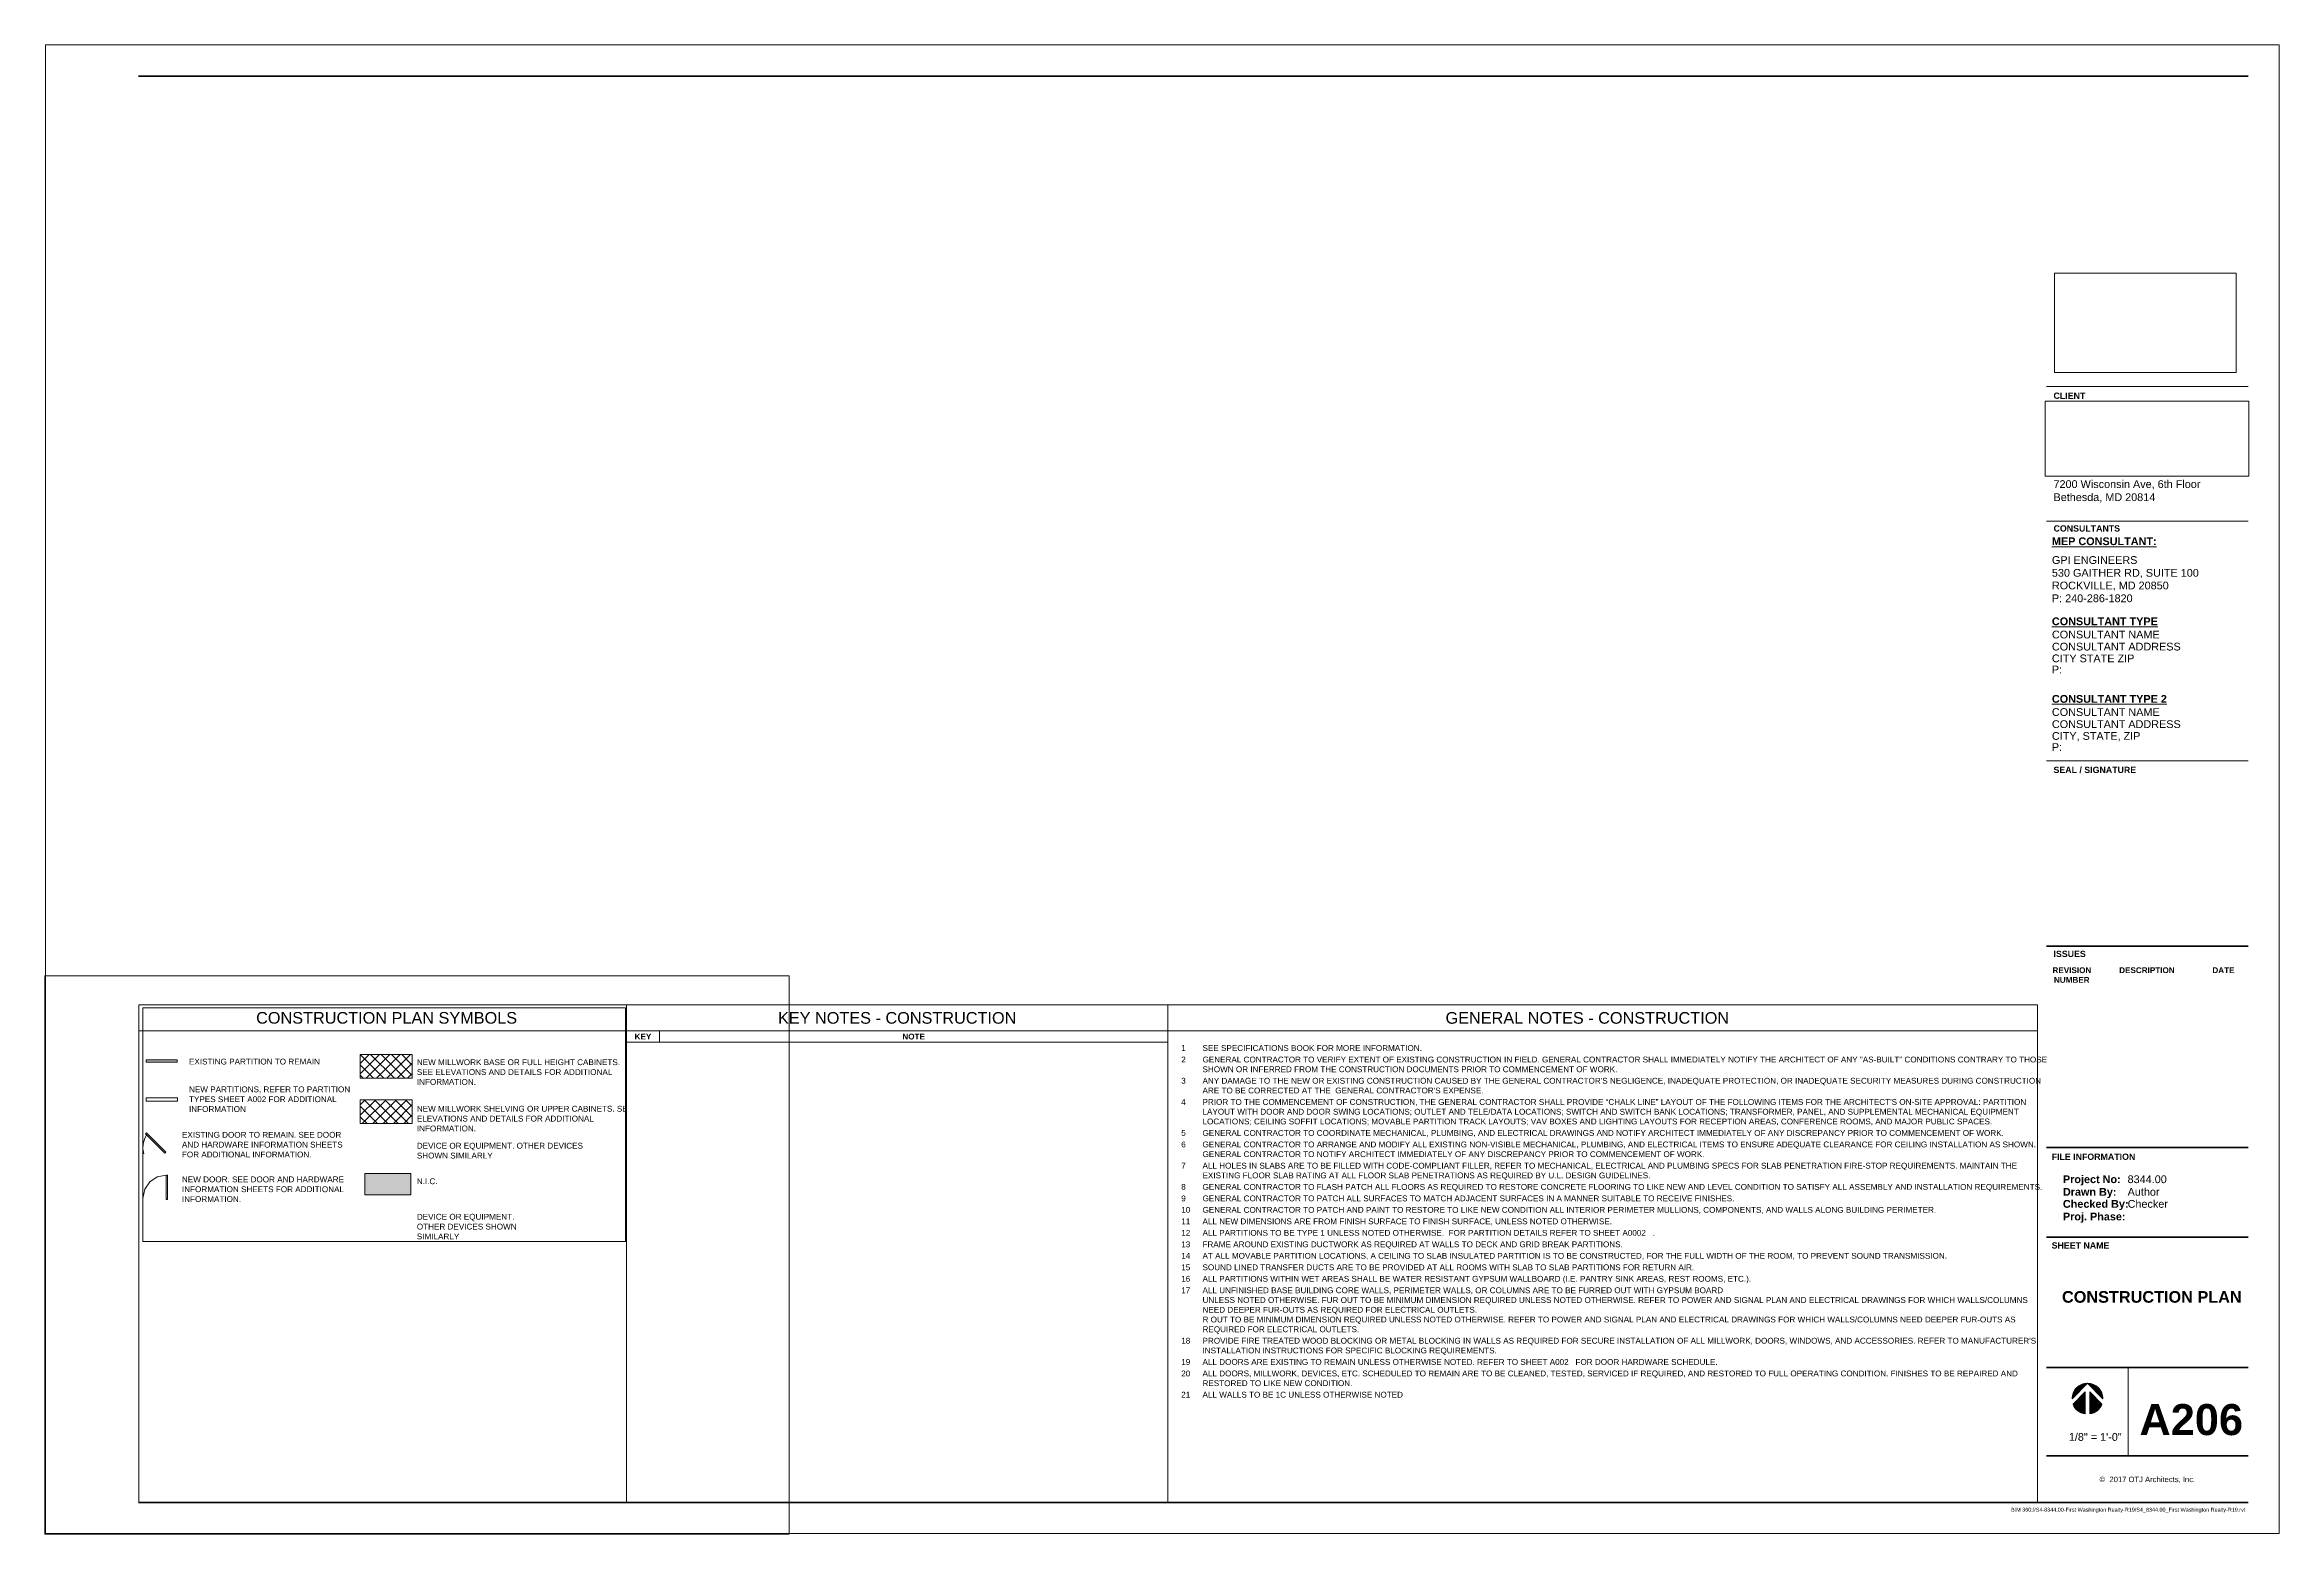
# Paper-space layout 'Layout1' of a CAD drawing. Header units: inches. Extents: x 0 to 36, y 0 to 24.
# The model-space entities are those that its viewports show. They can reach past a viewport. Long polylines and large blocks are cut down to what shows.
import ezdxf

# ---------------------------------------------------------------- set-up
doc = ezdxf.new("R2010")
doc.units = ezdxf.units.IN
doc.header["$MEASUREMENT"] = 0
for name, color, linetype, lineweight in [('A-ANNO-NOTE', 131, 'Continuous', 9), ('A-DETL', 90, 'Continuous', 9), ('A-DETL-GENF', 92, 'Continuous', 9), ('A-DETL-THIN', 151, 'Continuous', 9), ('A-WALL', 113, 'Continuous', 13), ('G-ANNO-SCHD', 231, 'Continuous', 9), ('G-ANNO-TEXT', 231, 'Continuous', 9), ('G-ANNO-TTLB', 6, 'Continuous', 9), ('G-ANNO-TTLB-THIN', 151, 'Continuous', 9), ('G-ANNO-TTLB-WIDE', 214, 'Continuous', 50)]:
    doc.layers.add(name, color=color, linetype=linetype, lineweight=lineweight)
doc.layers.add('G-ANNO-NPLT', color=191, linetype='Continuous', plot=False)
doc.styles.add('Arial_B', font='arialbd.ttf', dxfattribs={"height": 0.09374999999999999})
doc.styles.add('Swis721 Lt BT', font='swissl.ttf', dxfattribs={"height": 8.999999999999991})
doc.styles.add('Swis721 Lt BT_1', font='swissl.ttf', dxfattribs={"height": 18})
doc.styles.add('Swis721 Lt BT_2', font='swissl.ttf', dxfattribs={"height": 0.08808360477741585})
doc.styles.add('Swis721 Lt BT_3', font='swissl.ttf', dxfattribs={"height": 0.125})
doc.styles.add('Swis721 Lt BT_4', font='swissl.ttf', dxfattribs={"height": 0.06249999999999999})
doc.styles.add('Swis721 Lt BT_5', font='swissl.ttf', dxfattribs={"height": 0.1875})
doc.styles.add('Swis721 Lt BT_6', font='swissl.ttf', dxfattribs={"height": 0.09374999999999999})
doc.styles.add('Swis721 Lt BT_B_2', font='', dxfattribs={"height": 0.1015625})
doc.styles.add('Swis721 Lt BT_B_3', font='', dxfattribs={"height": 0.125})
doc.styles.add('Swis721 Lt BT_B_4', font='', dxfattribs={"height": 0.5})
doc.styles.add('Swis721 Lt BT_B_5', font='', dxfattribs={"height": 0.1875})
doc.styles.add('Swis721 Lt BT_B_6', font='', dxfattribs={"height": 0.09374999999999999})
doc.styles.get('Swis721 Lt BT_B_2').set_extended_font_data('Swis721 Lt BT', bold=True)
doc.styles.get('Swis721 Lt BT_B_3').set_extended_font_data('Swis721 Lt BT', bold=True)
doc.styles.get('Swis721 Lt BT_B_4').set_extended_font_data('Swis721 Lt BT', bold=True)
doc.styles.get('Swis721 Lt BT_B_5').set_extended_font_data('Swis721 Lt BT', bold=True)
doc.styles.get('Swis721 Lt BT_B_6').set_extended_font_data('Swis721 Lt BT', bold=True)
picture_1 = doc.add_image_def('image1.png', size_in_pixel=(370, 136))
picture_2 = doc.add_image_def('image2.jpg', size_in_pixel=(2551, 1396))
pattern_1 = [(45, (4046.381903798099, 0), (-8.01222693762477, 8.01222693762477), []), (135, (4046.381903798099, 0), (-8.01222693762477, -8.012226937624769), [])]

# ---------------------------------------------------------------- blocks, each defined once
blk = doc.blocks.new('Titleblock - 24 x 36 - DC _ VA-4803950-CONSTRUCTION PLAN')
at = {"layer": 'G-ANNO-TTLB'}
h = blk.add_hatch(color=256, dxfattribs=at)
edge = h.paths.add_edge_path(flags=0)
edge.add_line((32.92074858127588, 2.434486874037747), (32.67215606551677, 2.185894358278573))
edge.add_arc((32.92074858127592, 2.185894358278609), 0.2485925157591425, 90.0000000000087, 180.0000000000087, ccw=False)
h = blk.add_hatch(color=256, dxfattribs=at)
edge = h.paths.add_edge_path(flags=0)
edge.add_line((32.68806226132956, 2.098399699005779), (32.88419085837015, 2.294528296046426))
edge.add_line((32.88419085837015, 2.294528296046426), (32.88419085837021, 1.940004602925887))
edge.add_arc((32.92074858127596, 2.185894358278577), 0.2485925157591404, 200.6072536353054, 261.5434806647313, ccw=False)
h = blk.add_hatch(color=256, dxfattribs=at)
edge = h.paths.add_edge_path(flags=0)
edge.add_line((33.16934109703506, 2.185894358278599), (32.92074858127587, 2.434486874037752))
edge.add_arc((32.92074858127592, 2.185894358278608), 0.2485925157591441, -1.9895196601282805e-12, 90.00000000001052, ccw=False)
h = blk.add_hatch(color=256, dxfattribs=at)
edge = h.paths.add_edge_path(flags=0)
edge.add_line((32.95730630418166, 2.294528296046491), (33.15343490122234, 2.098399699005865))
edge.add_arc((32.92074858127588, 2.185894358278636), 0.2485925157591987, 278.45651933527483, 339.39274636470515, ccw=False)
edge.add_line((32.95730630418166, 1.940004602925898), (32.95730630418166, 2.294528296046491))
at = {"layer": 'A-ANNO-NOTE'}
for p, q in [((32.67215606551679, 2.185894358278576), (32.92074858127589, 2.434486874037742)), ((32.92074858127588, 2.434486874037742), (32.67215606551679, 2.185894358278582)), ((32.67215606551677, 2.185894358278573), (32.92074858127588, 2.434486874037747)), ((32.68806226132957, 2.098399699005783), (32.88419085837015, 2.294528296046427)), ((32.88419085837015, 2.294528296046427), (32.68806226132957, 2.098399699005783)), ((32.88419085837015, 2.294528296046426), (32.68806226132956, 2.098399699005779)), ((32.88419085837015, 1.940004602925903), (32.88419085837015, 2.294528296046427)), ((32.88419085837015, 2.294528296046427), (32.88419085837015, 1.940004602925903)), ((32.88419085837021, 1.940004602925887), (32.88419085837015, 2.294528296046426)), ((32.92074858127588, 2.434486874037742), (33.16934109703506, 2.185894358278593)), ((33.16934109703506, 2.185894358278599), (32.92074858127589, 2.434486874037742)), ((32.92074858127587, 2.434486874037752), (33.16934109703506, 2.185894358278599)), ((32.95730630418166, 1.940004602925895), (32.95730630418166, 2.294528296046491)), ((32.95730630418166, 2.294528296046491), (32.95730630418166, 1.940004602925895)), ((33.15343490122235, 2.098399699005867), (32.95730630418166, 2.294528296046491)), ((32.95730630418166, 2.29452829604649), (33.15343490122234, 2.098399699005868)), ((32.95730630418166, 2.294528296046491), (32.95730630418166, 1.940004602925898)), ((33.15343490122234, 2.098399699005865), (32.95730630418166, 2.294528296046491))]:
    blk.add_line(p, q, dxfattribs=at)
for centre, radius, start, end in [((32.92074858127592, 2.185894358278609), 0.2485925157591379, 90.00000000000803, 180.0000000000086), ((32.92074858127592, 2.185894358278608), 0.2485925157591353, 89.99999999530891, 180.0000000000054), ((32.92074858127592, 2.185894358278609), 0.2485925157591372, 90.00000000000773, 180.0000000000086), ((32.92074858127592, 2.185894358278607), 0.2485925157591424, 359.9999999999964, 90.00000000000983), ((32.92074858127592, 2.185894358278608), 0.2485925157591354, 359.9999999999932, 89.9999999953082), ((32.92074858127592, 2.185894358278608), 0.2485925157591417, 359.9999999999978, 90.00000000000958), ((32.92074858127596, 2.185894358278571), 0.2485925157591338, 200.6072536353045, 261.5434806647307), ((32.92074858127596, 2.185894358278575), 0.2485925157591355, 200.6072536353149, 261.5434806647309), ((32.92074858127596, 2.185894358278577), 0.2485925157591404, 200.6072536353051, 261.543480664731), ((32.92074858127587, 2.185894358278643), 0.2485925157591987, 278.4565193352745, 339.3927463647045), ((32.92074858127587, 2.185894358278646), 0.2485925157592067, 278.456519335276, 339.3927463647053), ((32.92074858127588, 2.185894358278636), 0.2485925157591987, 278.4565193352745, 339.3927463647047)]:
    blk.add_arc(centre, radius, start, end, dxfattribs=at)
at = {"layer": 'G-ANNO-TTLB'}
for p, q in [((0.0124999999999992, 24.0125), (0.0124999999999992, 0.01249999999988205)), ((36.0125, 24.0125), (0.01249999999999929, 24.0125)), ((36.0125, 0.01249999999988205), (36.0125, 24.0125)), ((32.26249999999998, 18.50182749999995), (35.51249999999998, 18.50182749999995)), ((32.26249999999998, 18.50182749999995), (35.51249999999998, 18.50182749999995)), ((0.0124999999999992, 0.01249999999988205), (36.0125, 0.01249999999988205))]:
    blk.add_line(p, q, dxfattribs=at)
at = {"layer": 'G-ANNO-TTLB-THIN'}
for p, q in [((32.26249999999998, 16.33142379176223), (35.51249999999999, 16.33142379176223)), ((32.26249999999997, 12.46983910714828), (35.51249999999999, 12.46983910714828)), ((33.57501179533868, 2.690203614458643), (33.57501179533868, 1.262499999999882))]:
    blk.add_line(p, q, dxfattribs=at)
at = {"layer": 'G-ANNO-TTLB-WIDE'}
for p, q in [((35.51249999999999, 23.50249999999988), (1.512500000000036, 23.50249999999988)), ((32.26249999999997, 9.481457673865455), (35.51249999999999, 9.481457673865455)), ((35.51249999999999, 6.23808437727519), (32.26249999999996, 6.238084377275201)), ((35.51249999999999, 4.791063195861031), (32.26249999999996, 4.791063195861041)), ((32.26249999999996, 2.690203614458643), (35.51249999999999, 2.690203614458643)), ((32.26249999999995, 1.262499999999882), (35.51249999999999, 1.262499999999882)), ((1.512499999999998, 0.512499999999882), (32.26249999999998, 0.512499999999882)), ((32.26249999999998, 0.512499999999882), (35.51249999999999, 0.512499999999882))]:
    blk.add_line(p, q, dxfattribs=at)
at = {"layer": 'G-ANNO-TTLB', "attachment_point": 1}
for s, insert, char_height, width, style in [('CLIENT', (32.37337726309555, 18.4048593631446), 0.1015625, 0.5712812499999999, 'Swis721 Lt BT_B_2'), ('CONSULTANTS', (32.37428590828188, 16.26570565490687), 0.1015625, 1.199375, 'Swis721 Lt BT_B_2'), ('\\LMEP CONSULTANT:', (32.34764723457467, 16.07048089578847), 0.125, 1.94425, 'Swis721 Lt BT_B_3'), ('SEAL / SIGNATURE', (32.37325769334894, 12.37266955427129), 0.1015625, 1.4834375, 'Swis721 Lt BT_B_2'), ('ISSUES', (32.37329619640249, 9.407423061719072), 0.1015625, 0.5807499999999998, 'Swis721 Lt BT_B_2'), ('REVISION', (32.35695457809687, 9.140284603439184), 0.09374999999999999, 0.7638124999999998, 'Arial_B'), ('DESCRIPTION', (33.43154503972991, 9.140284603439184), 0.09374999999999999, 1.098375, 'Arial_B'), ('DATE', (34.9337205070849, 9.140284603439184), 0.09374999999999999, 0.4355624999999999, 'Arial_B'), ('NUMBER', (32.38039207809687, 8.984034603439184), 0.09374999999999999, 0.7101562499999998, 'Arial_B'), ('FILE INFORMATION', (32.3437895233209, 6.137686378713225), 0.1015625, 1.51815625, 'Swis721 Lt BT_B_2'), ('Project No:', (32.5251891811193, 5.786302740495375), 0.125, 1.05103125, 'Swis721 Lt BT_B_3'), ('Drawn By:', (32.5251891811193, 5.582971810793804), 0.125, 0.9658125, 'Swis721 Lt BT_B_3'), ('Checked By:', (32.5251891811193, 5.388781716767459), 0.125, 1.20253125, 'Swis721 Lt BT_B_3'), ('Proj. Phase:', (32.5251891811193, 5.185169475354638), 0.125, 1.13625, 'Swis721 Lt BT_B_3'), ('SHEET NAME', (32.3437895233209, 4.70809458642389), 0.1015625, 1.0415625, 'Swis721 Lt BT_B_2'), ('©  2017 OTJ Architects, Inc.', (33.11587570819173, 0.9295714964828042), 0.08808360477741585, 1.855875, 'Swis721 Lt BT_2')]:
    blk.add_mtext(s, dxfattribs=dict(at, insert=insert, char_height=char_height, width=width, style=style))
at = {"layer": 'G-ANNO-TTLB'}
image = blk.add_image(picture_2, insert=(32.39115841158299, 18.72602272428799), size_in_units=(2.92585334867135, 1.601133388767229), dxfattribs=at)
image.dxf.flags = 7
image = blk.add_image(picture_1, insert=(32.23657298950141, 17.0564791687871), size_in_units=(3.285266073637904, 1.2075572594993376), dxfattribs=at)
image.dxf.flags = 7
blk = doc.blocks.new('Family - ___-1369240-CONSTRUCTION PLAN SYMBOLS')
at = {"layer": 'A-WALL'}
for p, q in [((968.0370368221609, -436.9789121708199), (920.0370368221609, -436.9789121708199)), ((920.0370368221609, -436.9789121708199), (920.0370368221609, -441.97891217082)), ((968.0370368221609, -441.97891217082), (968.0370368221609, -436.9789121708199)), ((920.0370368221609, -441.97891217082), (968.0370368221609, -441.97891217082))]:
    blk.add_line(p, q, dxfattribs=at)

msp = doc.modelspace()

# ---------------------------------------------------------------- hatches: boundary and pattern name
at = {"layer": 'A-DETL-GENF'}
h = msp.add_hatch(dxfattribs=at)
h.set_pattern_fill('FP_8', style=0, pattern_type=2)
h.set_pattern_definition(pattern_1)
h.paths.add_polyline_path([(5377.971086341345, -406.4078100057439), (5377.971086341345, -369.7344159983705), (5297.50072000529, -369.7344159983705), (5297.50072000529, -406.4078100057439), (5375.633921716391, -406.4078100057439)], flags=0)
for color, points in [(7, [(5014.341234380186, -381.6929517360502), (5014.341234380186, -378.1929517360504), (4966.341234380186, -378.1929517360504), (4966.341234380186, -381.6929517360502), (4966.41894062026, -381.6929517360502)]), (9, [(5375.633921716391, -587.0827400589553), (5375.633921716391, -553.8999352913694), (5304.708028971962, -553.8999352913694), (5304.708028971962, -587.0827400589553)])]:
    msp.add_hatch(color=color, dxfattribs=at).paths.add_polyline_path(points, flags=0)
h = msp.add_hatch(dxfattribs=at)
h.set_pattern_fill('FP_8', style=0, pattern_type=2)
h.set_pattern_definition(pattern_1)
h.paths.add_polyline_path([(5377.971086341345, -476.407810005744), (5377.971086341345, -439.7344159983703), (5297.50072000529, -439.7344159983703), (5297.50072000529, -476.407810005744), (5375.633921716391, -476.407810005744)], flags=0)

# ---------------------------------------------------------------- linework, layer by layer
at = {"layer": 'A-DETL-THIN'}
for p, q in [((5377.971086341344, -369.7344159983697), (5297.50072000529, -369.7344159983697)), ((5297.50072000529, -369.7344159983697), (5297.50072000529, -406.4078100057434)), ((5377.971086341344, -406.4078100057434), (5377.971086341344, -369.7344159983697)), ((5014.341234380185, -378.1929517360498), (4966.341234380185, -378.1929517360498)), ((4966.341234380185, -378.1929517360498), (4966.341234380185, -381.6929517360498)), ((4966.341234380185, -381.6929517360502), (4966.341234380185, -378.1929517360502)), ((4966.341234380185, -378.1929517360502), (5014.341234380185, -378.1929517360502)), ((5014.341234380185, -381.6929517360498), (5014.341234380185, -378.1929517360498)), ((5014.341234380185, -378.1929517360502), (5014.341234380185, -381.6929517360502)), ((4966.341234380185, -381.6929517360498), (5014.341234380185, -381.6929517360498)), ((4966.341234380185, -381.6929517360502), (5014.341234380185, -381.6929517360502)), ((5297.50072000529, -406.4078100057434), (5377.971086341344, -406.4078100057434)), ((5377.971086341344, -439.7344159983697), (5297.500720005289, -439.7344159983697)), ((5297.500720005289, -439.7344159983697), (5297.500720005289, -476.4078100057433)), ((5377.971086341344, -476.4078100057433), (5377.971086341344, -439.7344159983697)), ((5297.500720005289, -476.4078100057433), (5377.971086341344, -476.4078100057433)), ((4966.682887654674, -490.921329864907), (4965.268674092304, -492.335543427277)), ((4996.646578599634, -520.8850208098673), (4966.682887654674, -490.921329864907)), ((4995.232365037264, -522.2992343722373), (4965.268674092304, -492.3355434272769)), ((4996.646578599634, -520.8850208098673), (4995.232365037264, -522.2992343722374)), ((5375.63392171639, -553.8999352913685), (5304.708028971962, -553.8999352913685)), ((5304.708028971962, -553.8999352913685), (5304.708028971962, -587.0827400589543)), ((5324.63392171639, -553.8999352913685), (5372.63392171639, -553.8999352913685)), ((5375.63392171639, -587.0827400589543), (5375.63392171639, -553.8999352913685)), ((4997.19244293163, -593.9377630511002), (4997.19244293163, -556.2326637103853)), ((4999.192442931626, -556.2326637103853), (4997.19244293163, -556.2326637103853)), ((4999.192442931625, -593.9377630511002), (4999.192442931626, -556.2326637103853)), ((5304.708028971962, -587.0827400589543), (5375.63392171639, -587.0827400589543)), ((4999.192442931625, -593.9377630511002), (4997.19244293163, -593.9377630511002))]:
    msp.add_line(p, q, dxfattribs=at)
for centre, radius, start, end in [((4997.23236503726, -513.2992343722374), 36.06659275674531, 147.4543374737488, 196.1911035095261), ((4997.23236503726, -592.2992343722374), 36.06659275674576, 90.06342070193378, 179.9999999999998)]:
    msp.add_arc(centre, radius, start, end, dxfattribs=at)

# ---------------------------------------------------------------- block references
at = {"lineweight": 9}
msp.add_blockref('Family - ___-1369240-CONSTRUCTION PLAN SYMBOLS', (4046.381903798099, 0), dxfattribs=at)

# ---------------------------------------------------------------- texts
at = {"layer": 'G-ANNO-TEXT', "color": 7, "attachment_point": 1}
for s, insert, char_height, width, style in [('CONSTRUCTION PLAN SYMBOLS', (5136.3129969364, -303.9799530146143), 18, 459.954, 'Swis721 Lt BT_1'), ('EXISTING PARTITION TO REMAIN', (5032.472482561505, -376.1394386397191), 8.999999999999998, 229.674, 'Swis721 Lt BT'), ('NEW MILLWORK BASE OR FULL HEIGHT CABINETS. ', (5384.963880582483, -377.1394386397191), 8.999999999999998, 367.5389999999999, 'Swis721 Lt BT'), ('SEE ELEVATIONS AND DETAILS FOR ADDITIONAL ', (5384.963880582483, -392.3894386397191), 8.999999999999998, 350.5709999999999, 'Swis721 Lt BT'), ('INFORMATION. ', (5384.963880582483, -407.6394386397191), 8.999999999999998, 110.292, 'Swis721 Lt BT'), ('NEW PARTITIONS, REFER TO PARTITION ', (5032.472482561505, -419.1394386397193), 8.999999999999998, 286.3349999999999, 'Swis721 Lt BT'), ('TYPES SHEET A002 FOR ADDITIONAL ', (5032.472482561505, -434.3894386397193), 8.999999999999998, 265.125, 'Swis721 Lt BT'), ('NEW MILLWORK SHELVING OR UPPER CABINETS. SEE ', (5384.963880582483, -449.139438639719), 8.999999999999998, 388.7489999999999, 'Swis721 Lt BT'), ('INFORMATION', (5032.472482561505, -449.6394386397192), 8.999999999999998, 101.808, 'Swis721 Lt BT'), ('ELEVATIONS AND DETAILS FOR ADDITIONAL ', (5384.963880582483, -464.3894386397191), 8.999999999999998, 318.15, 'Swis721 Lt BT'), ('INFORMATION.', (5384.963880582483, -479.639438639719), 8.999999999999998, 106.05, 'Swis721 Lt BT'), ('EXISTING DOOR TO REMAIN. SEE DOOR ', (5021.533127681847, -489.4468933703665), 8.999999999999998, 288.759, 'Swis721 Lt BT'), ('AND HARDWARE INFORMATION SHEETS ', (5021.533127681847, -504.6968933703665), 8.999999999999998, 289.9709999999999, 'Swis721 Lt BT'), ('DEVICE OR EQUIPMENT. OTHER DEVICES ', (5384.963880582483, -506.3464221950391), 8.999999999999998, 298.758, 'Swis721 Lt BT'), ('FOR ADDITIONAL INFORMATION.', (5021.533127681847, -519.9468933703665), 8.999999999999998, 232.098, 'Swis721 Lt BT'), ('SHOWN SIMILARLY', (5384.963880582483, -521.596422195039), 8.999999999999998, 134.532, 'Swis721 Lt BT'), ('NEW DOOR. SEE DOOR AND HARDWARE ', (5021.533127681847, -558.4468933703662), 8.999999999999998, 295.122, 'Swis721 Lt BT'), ('N.I.C.', (5384.963880582483, -561.3464221950389), 8.999999999999998, 37.87499999999999, 'Swis721 Lt BT'), ('INFORMATION SHEETS FOR ADDITIONAL ', (5021.533127681847, -573.6968933703662), 8.999999999999998, 293.001, 'Swis721 Lt BT'), ('INFORMATION.', (5021.533127681847, -588.9468933703661), 8.999999999999998, 106.05, 'Swis721 Lt BT'), ('DEVICE OR EQUIPMENT. ', (5384.963880582483, -616.2691977342676), 8.999999999999998, 177.861, 'Swis721 Lt BT'), ('OTHER DEVICES SHOWN ', (5384.963880582483, -631.5191977342676), 8.999999999999998, 181.497, 'Swis721 Lt BT'), ('SIMILARLY', (5384.963880582483, -646.7691977342676), 8.999999999999998, 73.93199999999999, 'Swis721 Lt BT')]:
    msp.add_mtext(s, dxfattribs=dict(at, insert=insert, char_height=char_height, width=width, style=style))

psp = doc.layouts.get("Layout1")

# ---------------------------------------------------------------- linework, layer by layer
at = {"layer": 'A-DETL', "lineweight": 18}
for p, q in [((1.517882917094535, 8.533310887888533), (32.11656315269442, 8.533310887888433)), ((1.517882917094522, 0.5124999999998823), (1.517882917094535, 8.533310887888533)), ((9.376205261364479, 8.51249999999988), (9.376205261364467, 0.5124999999998815)), ((18.10276776136448, 8.53331088788848), (18.10276776136447, 0.5124999999998535)), ((32.11656315269441, 0.5124999999998827), (32.11656315269442, 8.533310887888433)), ((1.517882917094534, 8.116644221221916), (32.11656315269442, 8.116644221221813))]:
    psp.add_line(p, q, dxfattribs=at)
at = {"layer": 'A-DETL-THIN'}
for p, q in [((9.376205261364477, 8.53331088788848), (9.376205261364477, 8.116644221221813)), ((18.10049139103064, 8.53331088788848), (9.376205261364479, 8.53331088788848)), ((18.10049139103064, 8.116644221221813), (18.10049139103064, 8.53331088788848)), ((9.376205261364477, 8.116644221221813), (9.376205261364477, 7.931478290459087)), ((9.376205261364477, 8.116644221221813), (18.10049139103064, 8.116644221221813)), ((18.10049139103064, 7.931478290459087), (9.376205261364479, 7.931478290459087)), ((9.907150933895911, 8.116644221221813), (9.907150933895911, 7.931478290459087)), ((18.10049139103064, 8.116644221221813), (18.10049139103064, 7.931478290459087))]:
    psp.add_line(p, q, dxfattribs=at)

# ---------------------------------------------------------------- block references
at = {"layer": 'G-ANNO-TTLB'}
psp.add_blockref('Titleblock - 24 x 36 - DC _ VA-4803950-CONSTRUCTION PLAN', (0, 0), dxfattribs=at)

# ---------------------------------------------------------------- texts
at = {"layer": 'G-ANNO-SCHD', "line_spacing_factor": 1.005061956881442}
for s, insert, char_height, width, attachment_point, style in [('KEY NOTES - CONSTRUCTION', (13.73834832619756, 8.418252996097511), 0.1875, 4.290321516900247, 2, 'Swis721 Lt BT_5'), ('GENERAL NOTES - CONSTRUCTION', (24.8606896357693, 8.418252996097468), 0.1875, 5.118944765045341, 2, 'Swis721 Lt BT_5'), ('KEY', (9.641678097630194, 8.070698976611633), 0.09374999999999999, 0.2861005770816158, 2, 'Swis721 Lt BT_B_6'), ('NOTE', (14.00382116246328, 8.070698976611633), 0.09374999999999999, 0.4119373454245671, 2, 'Swis721 Lt BT_B_6'), ('2', (18.31611639103064, 7.70036711508614), 0.09374999999999999, 0.08309975267930748, 1, 'Swis721 Lt BT_6'), ('1', (18.31611639103064, 7.885533045848864), 0.09374999999999999, 0.08309975267930748, 1, 'Swis721 Lt BT_6'), ('SEE SPECIFICATIONS BOOK FOR MORE INFORMATION.', (18.65903981222169, 7.885533045848864), 0.09374999999999999, 3.955548227535036, 1, 'Swis721 Lt BT_6'), ('GENERAL CONTRACTOR TO VERIFY EXTENT OF EXISTING CONSTRUCTION IN FIELD. GENERAL CONTRACTOR SHALL IMMEDIATELY NOTIFY THE ARCHITECT OF ANY "AS-BUILT" CONDITIONS CONTRARY TO THOSE\\PSHOWN OR INFERRED FROM THE CONSTRUCTION DOCUMENTS PRIOR TO COMMENCEMENT OF WORK.', (18.65903981222169, 7.70036711508614), 0.09374999999999999, 15.08497938994229, 1, 'Swis721 Lt BT_6'), ('3', (18.31611639103064, 7.358160253560688), 0.09374999999999999, 0.08309975267930748, 1, 'Swis721 Lt BT_6'), ("ANY DAMAGE TO THE NEW OR EXISTING CONSTRUCTION CAUSED BY THE GENERAL CONTRACTOR'S NEGLIGENCE, INADEQUATE PROTECTION, OR INADEQUATE SECURITY MEASURES DURING CONSTRUCTION\\PARE TO BE CORRECTED AT THE  GENERAL CONTRACTOR'S EXPENSE.", (18.65903981222169, 7.358160253560688), 0.09374999999999999, 15.06242374278648, 1, 'Swis721 Lt BT_6'), ('4', (18.31611639103064, 7.015953392035237), 0.09374999999999999, 0.08309975267930748, 1, 'Swis721 Lt BT_6'), ("PRIOR TO THE COMMENCEMENT OF CONSTRUCTION, THE GENERAL CONTRACTOR SHALL PROVIDE “CHALK LINE” LAYOUT OF THE FOLLOWING ITEMS FOR THE ARCHITECT'S ON-SITE APPROVAL: PARTITION\\PLAYOUT WITH DOOR AND DOOR SWING LOCATIONS; OUTLET AND TELE/DATA LOCATIONS; SWITCH AND SWITCH BANK LOCATIONS; TRANSFORMER, PANEL, AND SUPPLEMENTAL MECHANICAL EQUIPMENT\\PLOCATIONS; CEILING SOFFIT LOCATIONS; MOVABLE PARTITION TRACK LAYOUTS; VAV BOXES AND LIGHTING LAYOUTS FOR RECEPTION AREAS, CONFERENCE ROOMS, AND MAJOR PUBLIC SPACES.", (18.65903981222169, 7.015953392035237), 0.09374999999999999, 14.81549876339653, 1, 'Swis721 Lt BT_6'), ('5', (18.31611639103064, 6.516705599747061), 0.09374999999999999, 0.08309975267930748, 1, 'Swis721 Lt BT_6'), ('GENERAL CONTRACTOR TO COORDINATE MECHANICAL, PLUMBING, AND ELECTRICAL DRAWINGS AND NOTIFY ARCHITECT IMMEDIATELY OF ANY DISCREPANCY PRIOR TO COMMENCEMENT OF WORK.', (18.65903981222169, 6.516705599747061), 0.09374999999999999, 14.42849134377576, 1, 'Swis721 Lt BT_6'), ('6', (18.31611639103064, 6.331539668984337), 0.09374999999999999, 0.08309975267930748, 1, 'Swis721 Lt BT_6'), ('GENERAL CONTRACTOR TO ARRANGE AND MODIFY ALL EXISTING NON-VISIBLE MECHANICAL, PLUMBING, AND ELECTRICAL ITEMS TO ENSURE ADEQUATE CLEARANCE FOR CEILING INSTALLATION AS SHOWN.\\PGENERAL CONTRACTOR TO NOTIFY ARCHITECT IMMEDIATELY OF ANY DISCREPANCY PRIOR TO COMMENCEMENT OF WORK.', (18.65903981222169, 6.331539668984337), 0.09374999999999999, 15.00187963726298, 1, 'Swis721 Lt BT_6'), ('7', (18.31611639103064, 5.989332807458886), 0.09374999999999999, 0.08309975267930748, 1, 'Swis721 Lt BT_6'), ('ALL HOLES IN SLABS ARE TO BE FILLED WITH CODE-COMPLIANT FILLER, REFER TO MECHANICAL, ELECTRICAL AND PLUMBING SPECS FOR SLAB PENETRATION FIRE-STOP REQUIREMENTS. MAINTAIN THE\\PEXISTING FLOOR SLAB RATING AT ALL FLOOR SLAB PENETRATIONS AS REQUIRED BY U.L. DESIGN GUIDELINES.', (18.65903981222169, 5.989332807458886), 0.09374999999999999, 14.62080791426216, 1, 'Swis721 Lt BT_6'), ('8', (18.31611639103064, 5.647125945933436), 0.09374999999999999, 0.08309975267930748, 1, 'Swis721 Lt BT_6'), ('9', (18.31611639103064, 5.46196001517071), 0.09374999999999999, 0.08309975267930748, 1, 'Swis721 Lt BT_6'), ('GENERAL CONTRACTOR TO FLASH PATCH ALL FLOORS AS REQUIRED TO RESTORE CONCRETE FLOORING TO LIKE NEW AND LEVEL CONDITION TO SATISFY ALL ASSEMBLY AND INSTALLATION REQUIREMENTS.', (18.65903981222169, 5.647125945933436), 0.09374999999999999, 15.06479802143446, 1, 'Swis721 Lt BT_6'), ('GENERAL CONTRACTOR TO PATCH ALL SURFACES TO MATCH ADJACENT SURFACES IN A MANNER SUITABLE TO RECEIVE FINISHES.', (18.65903981222169, 5.46196001517071), 0.09374999999999999, 9.54103874690849, 1, 'Swis721 Lt BT_6'), ('10', (18.31611639103064, 5.276794084407984), 0.09374999999999999, 0.166199505358615, 1, 'Swis721 Lt BT_6'), ('11', (18.31611639103064, 5.091628153645258), 0.09374999999999999, 0.166199505358615, 1, 'Swis721 Lt BT_6'), ('ALL NEW DIMENSIONS ARE FROM FINISH SURFACE TO FINISH SURFACE, UNLESS NOTED OTHERWISE.', (18.65903981222169, 5.091628153645258), 0.09374999999999999, 7.362638087386644, 1, 'Swis721 Lt BT_6'), ('GENERAL CONTRACTOR TO PATCH AND PAINT TO RESTORE TO LIKE NEW CONDITION ALL INTERIOR PERIMETER MULLIONS, COMPONENTS, AND WALLS ALONG BUILDING PERIMETER.', (18.65903981222169, 5.276794084407984), 0.09374999999999999, 13.19030502885408, 1, 'Swis721 Lt BT_6'), ('12', (18.31611639103064, 4.906462222882533), 0.09374999999999999, 0.166199505358615, 1, 'Swis721 Lt BT_6'), ('13', (18.31611639103064, 4.721296292119807), 0.09374999999999999, 0.166199505358615, 1, 'Swis721 Lt BT_6'), ('ALL PARTITIONS TO BE TYPE 1 UNLESS NOTED OTHERWISE.  FOR PARTITION DETAILS REFER TO SHEET A0002   .', (18.65903981222169, 4.906462222882533), 0.09374999999999999, 8.057114591920856, 1, 'Swis721 Lt BT_6'), ('FRAME AROUND EXISTING DUCTWORK AS REQUIRED AT WALLS TO DECK AND GRID BREAK PARTITIONS.', (18.65903981222169, 4.721296292119807), 0.09374999999999999, 7.532399010717228, 1, 'Swis721 Lt BT_6'), ('14', (18.31611639103064, 4.536130361357082), 0.09374999999999999, 0.166199505358615, 1, 'Swis721 Lt BT_6'), ('15', (18.31611639103064, 4.350964430594356), 0.09374999999999999, 0.166199505358615, 1, 'Swis721 Lt BT_6'), ('AT ALL MOVABLE PARTITION LOCATIONS, A CEILING TO SLAB INSULATED PARTITION IS TO BE CONSTRUCTED, FOR THE FULL WIDTH OF THE ROOM, TO PREVENT SOUND TRANSMISSION.', (18.65903981222169, 4.536130361357082), 0.09374999999999999, 13.36244023083264, 1, 'Swis721 Lt BT_6'), ('SOUND LINED TRANSFER DUCTS ARE TO BE PROVIDED AT ALL ROOMS WITH SLAB TO SLAB PARTITIONS FOR RETURN AIR.', (18.65903981222169, 4.350964430594356), 0.09374999999999999, 8.793140972794722, 1, 'Swis721 Lt BT_6'), ('16', (18.31611639103064, 4.165798499831631), 0.09374999999999999, 0.166199505358615, 1, 'Swis721 Lt BT_6'), ('17', (18.31611639103064, 3.980632569068905), 0.09374999999999999, 0.166199505358615, 1, 'Swis721 Lt BT_6'), ('ALL PARTITIONS WITHIN WET AREAS SHALL BE WATER RESISTANT GYPSUM WALLBOARD (I.E. PANTRY SINK AREAS, REST ROOMS, ETC.).', (18.65903981222169, 4.165798499831631), 0.09374999999999999, 9.745226710634789, 1, 'Swis721 Lt BT_6'), ('ALL UNFINISHED BASE BUILDING CORE WALLS, PERIMETER WALLS, OR COLUMNS ARE TO BE FURRED OUT WITH GYPSUM BOARD\\PUNLESS NOTED OTHERWISE. FUR OUT TO BE MINIMUM DIMENSION REQUIRED UNLESS NOTED OTHERWISE. REFER TO POWER AND SIGNAL PLAN AND ELECTRICAL DRAWINGS FOR WHICH WALLS/COLUMNS\\PNEED DEEPER FUR-OUTS AS REQUIRED FOR ELECTRICAL OUTLETS.\\PR OUT TO BE MINIMUM DIMENSION REQUIRED UNLESS NOTED OTHERWISE. REFER TO POWER AND SIGNAL PLAN AND ELECTRICAL DRAWINGS FOR WHICH WALLS/COLUMNS NEED DEEPER FUR-OUTS AS\\PREQUIRED FOR ELECTRICAL OUTLETS.', (18.65903981222169, 3.980632569068905), 0.09374999999999999, 14.87366859027205, 1, 'Swis721 Lt BT_6'), ('18', (18.31611639103064, 3.167302915255278), 0.09374999999999999, 0.166199505358615, 1, 'Swis721 Lt BT_6'), ("PROVIDE FIRE TREATED WOOD BLOCKING OR METAL BLOCKING IN WALLS AS REQUIRED FOR SECURE INSTALLATION OF ALL MILLWORK, DOORS, WINDOWS, AND ACCESSORIES. REFER TO MANUFACTURER'S\\PINSTALLATION INSTRUCTIONS FOR SPECIFIC BLOCKING REQUIREMENTS.", (18.65903981222169, 3.167302915255278), 0.09374999999999999, 14.97694971145919, 1, 'Swis721 Lt BT_6'), ('20', (18.31611639103064, 2.639930122967102), 0.09374999999999999, 0.166199505358615, 1, 'Swis721 Lt BT_6'), ('19', (18.31611639103064, 2.825096053729828), 0.09374999999999999, 0.166199505358615, 1, 'Swis721 Lt BT_6'), ('ALL DOORS ARE EXISTING TO REMAIN UNLESS OTHERWISE NOTED. REFER TO SHEET A002   FOR DOOR HARDWARE SCHEDULE.', (18.65903981222169, 2.825096053729828), 0.09374999999999999, 9.241879637262983, 1, 'Swis721 Lt BT_6'), ('ALL DOORS, MILLWORK, DEVICES, ETC. SCHEDULED TO REMAIN ARE TO BE CLEANED, TESTED, SERVICED IF REQUIRED, AND RESTORED TO FULL OPERATING CONDITION. FINISHES TO BE REPAIRED AND\\PRESTORED TO LIKE NEW CONDITION.', (18.65903981222169, 2.639930122967102), 0.09374999999999999, 14.63624072547403, 1, 'Swis721 Lt BT_6'), ('21', (18.31611639103064, 2.297723261441651), 0.09374999999999999, 0.166199505358615, 1, 'Swis721 Lt BT_6'), ('ALL WALLS TO BE 1C UNLESS OTHERWISE NOTED', (18.65903981222169, 2.297723261441651), 0.09374999999999999, 3.600593569661994, 1, 'Swis721 Lt BT_6')]:
    psp.add_mtext(s, dxfattribs=dict(at, insert=insert, char_height=char_height, width=width, attachment_point=attachment_point, style=style))
at = {"layer": 'G-ANNO-TTLB', "attachment_point": 1}
for s, insert, char_height, width, style in [('7200 Wisconsin Ave, 6th Floor', (32.37325769334894, 16.99159912288712), 0.125, 2.7585625, 'Swis721 Lt BT_3'), ('Bethesda, MD 20814', (32.37325769334894, 16.78066162288712), 0.125, 1.92846875, 'Swis721 Lt BT_3'), ('530 GAITHER RD, SUITE 100', (32.34764723457467, 15.56119058908409), 0.125, 2.685968749999999, 'Swis721 Lt BT_3'), ('GPI ENGINEERS', (32.34764723457467, 15.76747784358179), 0.125, 1.54971875, 'Swis721 Lt BT_3'), ('ROCKVILLE, MD 20850', (32.34764723457467, 15.35730105212348), 0.125, 2.16203125, 'Swis721 Lt BT_3'), ('P: 240-286-1820', (32.34764723457467, 15.15090914854612), 0.125, 1.51815625, 'Swis721 Lt BT_3'), ('\\LCONSULTANT TYPE', (32.34764723457467, 14.77933665739231), 0.125, 1.94425, 'Swis721 Lt BT_B_3'), ('CONSULTANT NAME', (32.34764723457467, 14.56672612698051), 0.125, 1.9884375, 'Swis721 Lt BT_3'), ('CONSULTANT ADDRESS', (32.34764723457467, 14.37228779553094), 0.125, 2.357718749999999, 'Swis721 Lt BT_3'), ('CITY STATE ZIP', (32.34764723457466, 14.18209251727669), 0.125, 1.4581875, 'Swis721 Lt BT_3'), ('P:', (32.34764723457466, 14.0026018875689), 0.125, 0.18621875, 'Swis721 Lt BT_3'), ('\\LCONSULTANT TYPE 2', (32.34764723457467, 13.52933665739231), 0.125, 2.121, 'Swis721 Lt BT_B_3'), ('CONSULTANT NAME', (32.34764723457467, 13.31672612698051), 0.125, 1.9884375, 'Swis721 Lt BT_3'), ('CONSULTANT ADDRESS', (32.34764723457467, 13.12228779553094), 0.125, 2.357718749999999, 'Swis721 Lt BT_3'), ('CITY, STATE, ZIP', (32.34764723457466, 12.93209251727669), 0.125, 1.5718125, 'Swis721 Lt BT_3'), ('P:', (32.34764723457466, 12.7526018875689), 0.125, 0.18621875, 'Swis721 Lt BT_3'), ('8344.00', (33.56749301243914, 5.786302740495375), 0.125, 0.7385624999999999, 'Swis721 Lt BT_3'), ('Author', (33.56749301243914, 5.582971810793804), 0.125, 0.59653125, 'Swis721 Lt BT_3'), ('Checker', (33.56749301243914, 5.388781716767459), 0.125, 0.7606562499999999, 'Swis721 Lt BT_3'), ('CONSTRUCTION PLAN', (32.51036389716811, 3.920838810498005), 0.1875, 3.323531249999999, 'Swis721 Lt BT_B_5'), ('A206', (33.75842200098729, 2.099413532018115), 0.5, 1.87796875, 'Swis721 Lt BT_B_4'), (' 1/8" = 1\'-0"', (32.57200023360595, 1.63212971474109), 0.125, 1.07628125, 'Swis721 Lt BT_3')]:
    psp.add_mtext(s, dxfattribs=dict(at, insert=insert, char_height=char_height, width=width, style=style))

# ---------------------------------------------------------------- viewports
at = {"layer": '0'}
psp.add_viewport(center=(6, 4.5), size=(12, 9), view_center_point=(6, 4.5), view_height=12, dxfattribs=at)
at = {"layer": 'G-ANNO-NPLT'}
psp.add_viewport(center=(5.472034676973384, 6.603620174076808), size=(7.77824710905033, 3.768847119373029), view_center_point=(5334.521633514931, -478.2596147445196), view_height=361.8093234598107, status=3, dxfattribs=at)

# ---------------------------------------------------------------- next in the draw order: texts
at = {"layer": 'G-ANNO-TTLB', "insert": (35.46471381498777, 0.4279986931029974), "char_height": 0.06249999999999999, "width": 4.298472023744091, "attachment_point": 3, "line_spacing_factor": 1.005061956881442, "style": 'Swis721 Lt BT_4', "bg_fill": 3, "box_fill_scale": 1.25, "bg_fill_color": 256, "bg_fill_true_color": 13158600, "bg_fill_transparency": 0}
psp.add_mtext('BIM 360://S4-8344.00-First Washington Realty-R19/S4_8344.00_First Washington Realty-R19.rvt', dxfattribs=at)

doc.saveas('drawing.dxf')
